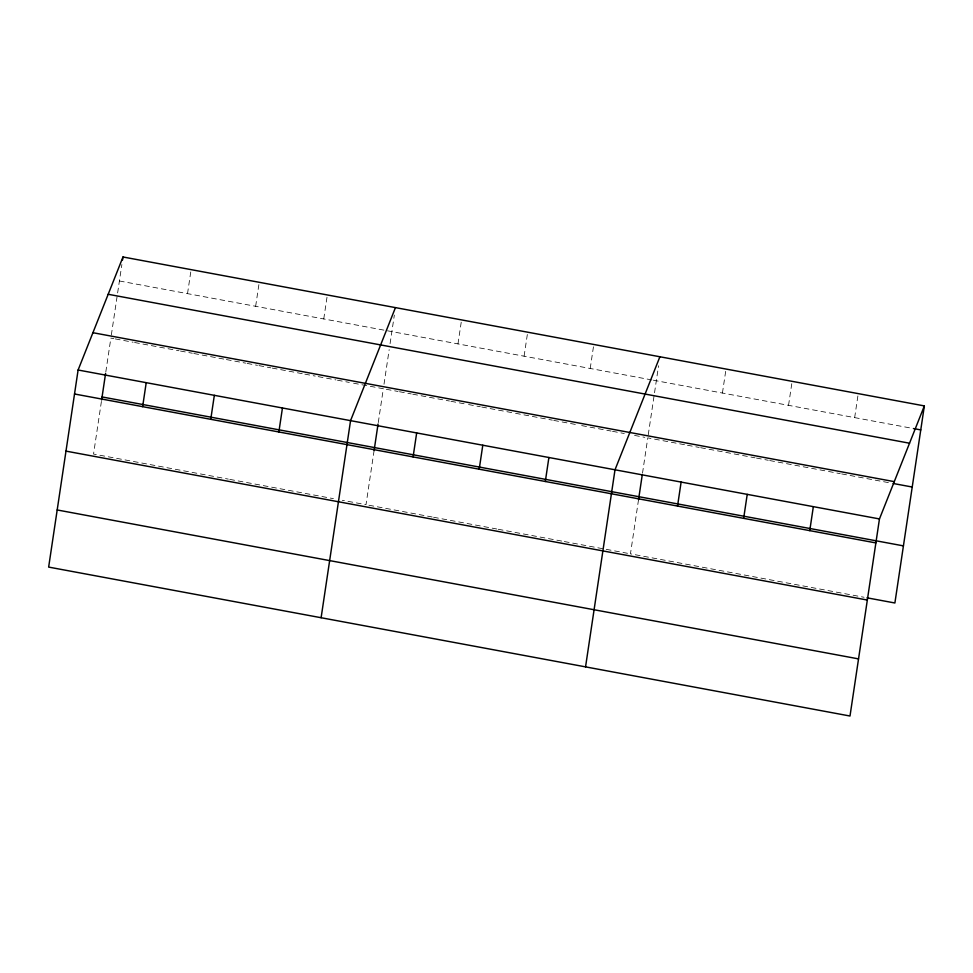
<?xml version="1.0" encoding="UTF-8"?>
<svg xmlns="http://www.w3.org/2000/svg" width="973" height="973" viewBox="0 0 973 973"><rect width="100%" height="100%" fill="white"/><g stroke="black" fill="none" stroke-linecap="round" stroke-linejoin="round"><path stroke-width="0.73" stroke-dasharray="4.87 3.65" d="M101.411 401.46L93.542 454.063L228.29 479.105M105.814 371.929L110.873 338.093L113.841 338.64M111.323 335.089L121.88 264.486M187.521 293.639L191.109 269.643M255.644 306.288L259.232 282.304M323.754 318.949L327.342 294.965M374.094 450.584L366.006 504.695L342.314 500.292M378.278 422.574L383.338 388.726L350.754 382.681M384.007 384.226L389.176 349.648M390.076 343.639L394.333 315.118M457.979 343.895L461.567 319.91M524.094 356.179L527.682 332.194M590.21 368.475L593.798 344.478M638.531 499.733L630.455 553.844L864.048 597.264M642.508 473.182L647.787 437.874L685.977 444.977M648.237 434.87L658.563 365.763M722.428 393.043L726.016 369.059M788.544 405.327L792.131 381.343M854.659 417.624L858.235 393.627M119.411 280.978L651.91 379.944M653.382 380.212L911.944 428.266M115.313 338.92L133.082 342.228M134.566 342.496L178.996 350.754M180.467 351.034L192.313 353.235M193.797 353.503L224.897 359.28M226.381 359.56L245.622 363.136M247.106 363.416L257.468 365.337M258.952 365.617L270.798 367.818M272.282 368.086L303.369 373.875M304.853 374.143L315.216 376.077M318.183 376.624L335.953 379.92M337.436 380.2L349.283 382.401M386.269 389.273L398.03 391.462M399.502 391.73L411.251 393.919M412.722 394.187L449.441 401.022M450.913 401.29L467.076 404.294M468.548 404.561L480.297 406.75M481.769 407.03L514.085 413.026M515.556 413.306L539.066 417.672M540.538 417.94L552.287 420.129M553.759 420.409L578.728 425.043M581.672 425.59L611.056 431.051M612.528 431.319L624.277 433.508M634.554 435.418L644.844 437.327M687.449 445.245L699.198 447.434M700.669 447.702L755.024 457.809M756.495 458.076L768.256 460.265M769.716 460.545L827.014 471.187M828.485 471.467L840.234 473.644M841.706 473.924L891.657 483.204M229.774 479.385L333.423 498.65M368.937 505.242L432.109 516.991M433.581 517.259L496.753 528.996M498.225 529.276L562.868 541.292M564.34 541.56L627.512 553.296"/><path stroke-width="1.46" d="M78.108 370.008L48.65 567.089L850.001 716.019L879.458 518.937L924.35 405.911L122.999 256.981L78.108 370.008L879.458 518.937M101.63 399.952L105.595 373.401M122.549 259.986L122.999 256.981M142.63 406.653L146.218 382.669M210.752 419.314L214.34 395.33M278.862 431.976L282.45 407.979M321.114 617.721L350.56 420.64L395.452 307.626M374.094 450.584L378.059 424.046M413.087 456.921L416.675 432.924M479.203 469.205L482.79 445.22M545.318 481.489L548.894 457.505M585.551 666.87L615.009 469.789L659.901 356.763M638.531 499.733L642.289 474.654M677.536 506.069L681.124 482.073M743.652 518.354L747.228 494.357M809.755 530.638L813.343 506.653M924.35 405.911L894.892 602.992L866.979 597.811M913.416 428.546L920.762 429.908M108.185 294.284L909.536 443.214M92.922 332.705L894.272 481.635M893.129 483.472L912.224 487.023M102.08 396.948L903.43 545.877M74.52 393.992L875.87 542.922M65.982 451.119L867.332 600.049M57.188 509.961L858.539 658.891"/></g></svg>
